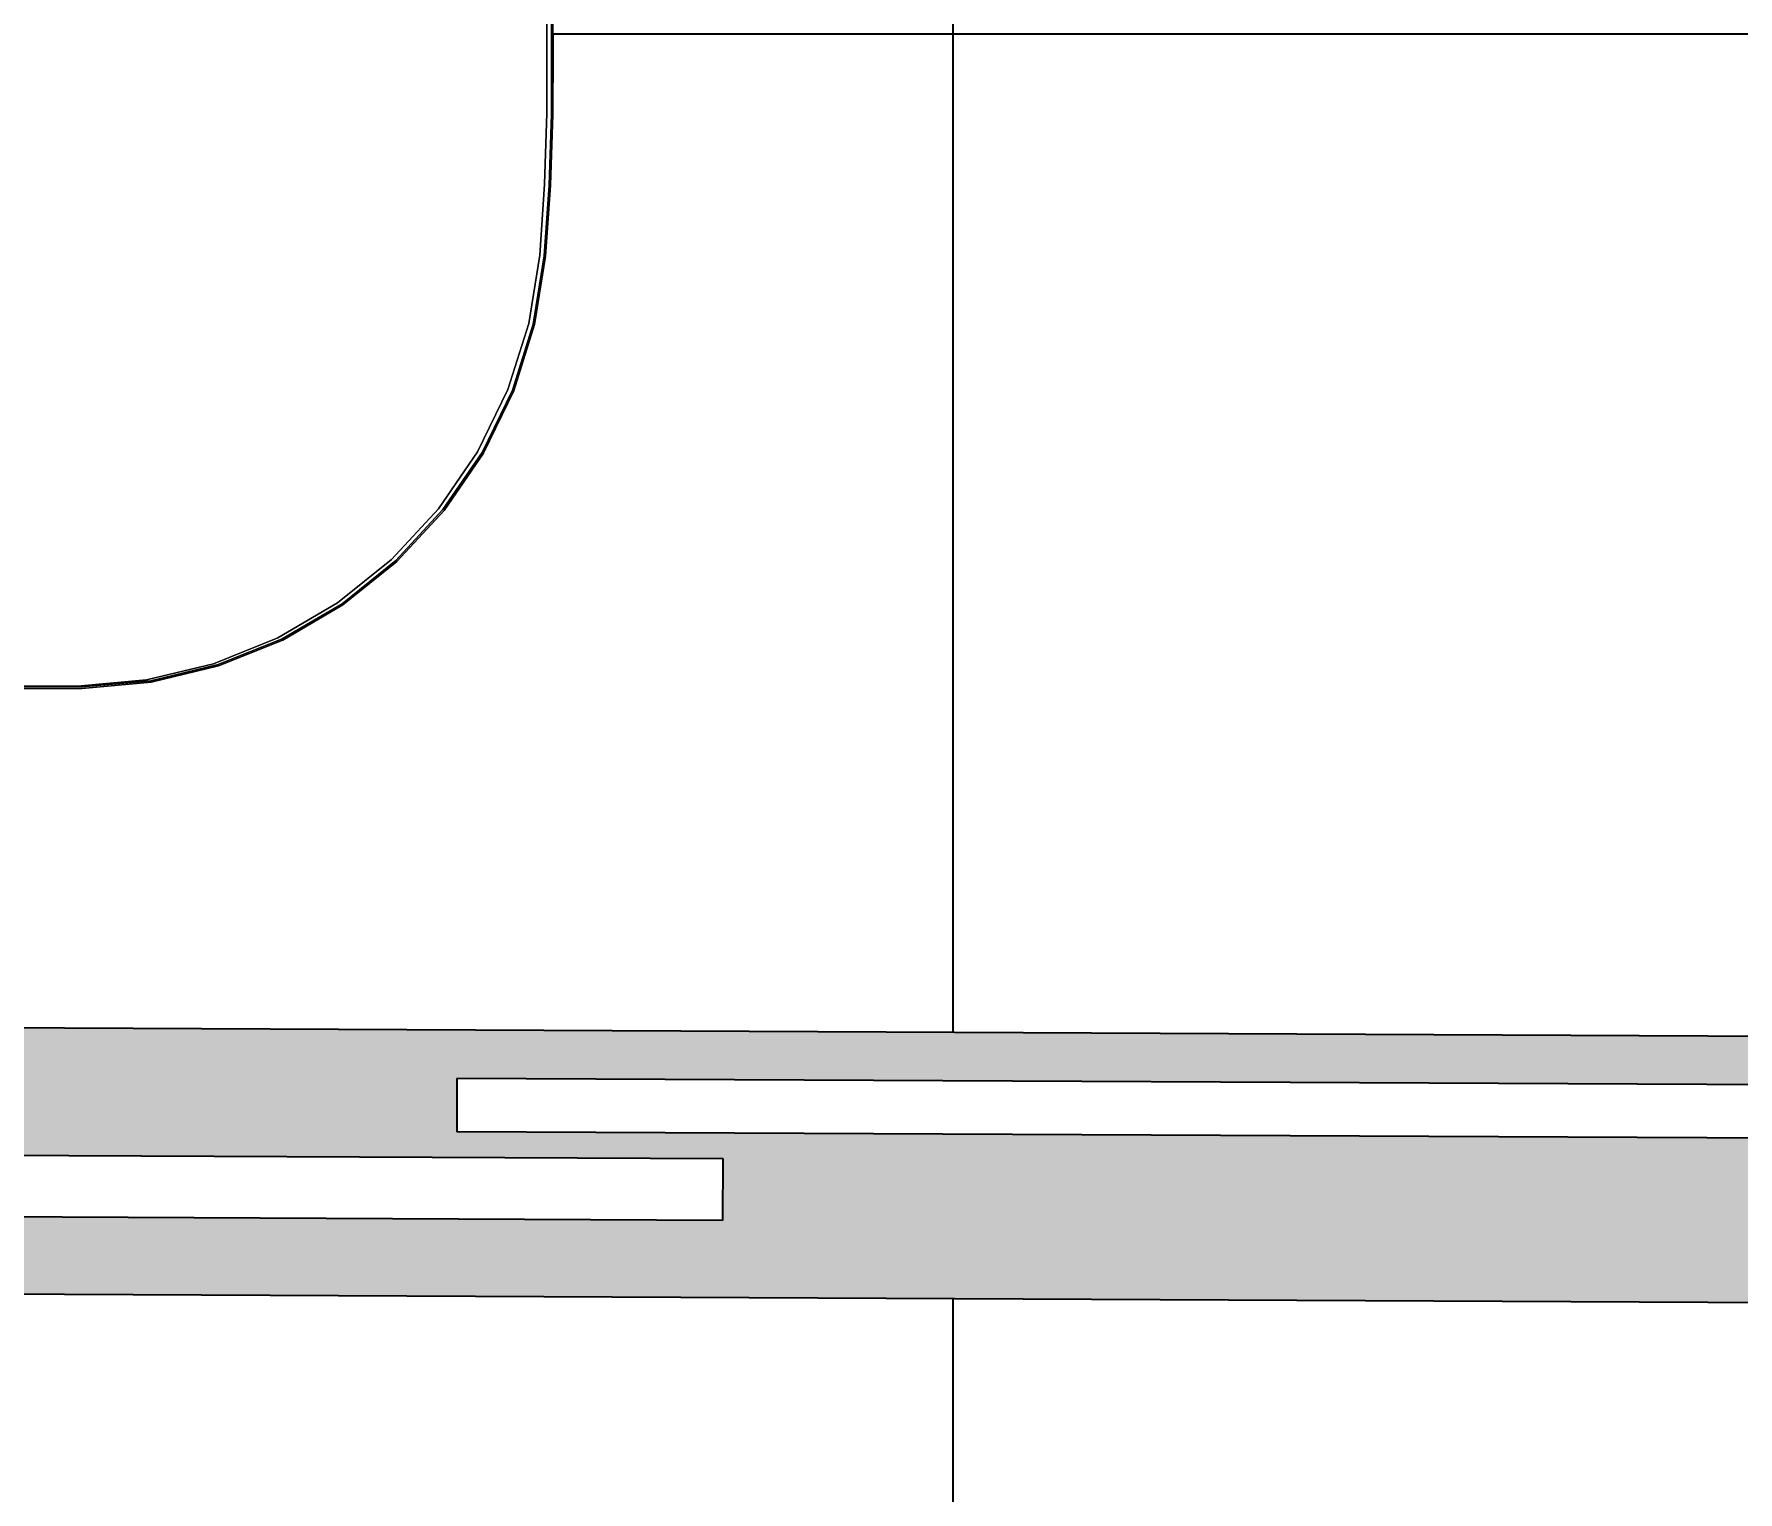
# Model space of a CAD drawing. Header units: millimetres. Extents: x 103208 to 171806, y -164 to 10038.
# Drawn here: x 108013.2 to 108077.2, y 6071.9 to 6126.7 of the extents above; entities that cross this region are included whole.
import ezdxf

# ---------------------------------------------------------------- set-up
doc = ezdxf.new("R2010")
doc.units = ezdxf.units.MM
for name, color, linetype, lineweight in [('MEDIDAS', 7, 'Continuous', 0), ('Moveis', 1, 'Continuous', 9), ('Pisos Externos', 15, 'Continuous', 9)]:
    doc.layers.add(name, color=color, linetype=linetype, lineweight=lineweight)
doc.layers.add('Piso', color=55, linetype='Continuous')
doc.layers.add('PN010', color=1, linetype='Continuous')
doc.styles.add('Valéria', font='romantic.ttf', dxfattribs={"height": 10})
doc.dimstyles.new('Cota - 50', dxfattribs={"dimtxt": 10, "dimasz": 5, "dimexe": 10, "dimexo": 20, "dimgap": 5, "dimtad": 1, "dimtxsty": 'Valéria', "dimblk": 'DOT', "dimcen": 0, "dimclrd": 12, "dimclre": 12, "dimclrt": 2, "dimazin": 2, "dimtfac": 1, "dimtix": 1, "dimtmove": 0, "dimatfit": 3, "dimldrblk": 'DOT', "dimfxl": 1, "dimarcsym": 0})

# ---------------------------------------------------------------- blocks, each defined once
blk = doc.blocks.new('_Dot')
at = {"color": 0, "linetype": 'ByBlock', "lineweight": -2}
blk.add_line((-0.5, 0), (-1, 0), dxfattribs=at)
at = {"color": 0, "linetype": 'ByBlock', "const_width": 0.5}
blk.add_lwpolyline([(-0.25, 0, 1), (0.25, 0, 1)], format="xyb", close=True, dxfattribs=at)
blk = doc.blocks.new('*D1096')
at = {"layer": 'Defpoints', "color": 0, "transparency": 16777216}
for p in [(109951.626, 6718.846, 9825), (110050.404, 6581.569), (107511.636, 4963.145, 9825)]:
    blk.add_point(p, dxfattribs=at)
at = {"layer": 'MEDIDAS', "color": 12, "lineweight": -2, "transparency": 16777216}
for p, q in [((109963.308, 6702.612), (110056.245, 6573.452)), ((107614.473, 4828.789), (110046.346, 6578.649)), ((107523.318, 4946.911), (107616.255, 4817.752))]:
    blk.add_line(p, q, dxfattribs=at)
at = {"layer": 'MEDIDAS', "color": 12, "lineweight": -2, "transparency": 16777216, "xscale": 5, "yscale": 5, "zscale": 5}
for p, rotation in [((110050.404, 6581.569), 35.73698977606095), ((107610.414, 4825.869), 215.736989776061)]:
    blk.add_blockref('_Dot', p, dxfattribs=dict(at, rotation=rotation))
at = {"layer": 'MEDIDAS', "color": 2, "transparency": 16777216, "insert": (108824.482, 5711.956), "char_height": 10, "attachment_point": 5, "rotation": 35.73699, "style": 'Valéria'}
blk.add_mtext('3006', dxfattribs=at)

msp = doc.modelspace()

# ---------------------------------------------------------------- hatches: boundary and pattern name
at = {"layer": 'Piso'}
h = msp.add_hatch(dxfattribs=at)
h.set_pattern_fill('ANSI37', color=256, scale=13.333333, angle=-45)
h.set_pattern_definition([(360, (11654.687, -689.003), (3e-14, 42.333333), []), (90, (11654.687, -689.003), (-42.333333, 3e-14), [])])
h.paths.add_polyline_path([(108114.84319, 6248.87321), (108112.3433, 6248.92088), (108112.30517, 6246.92088), (108102.3433, 6246.92088), (108102.3433, 6176.42088), (108105.8433, 6176.42088), (108105.8433, 6177.92088), (108105.90236, 6178.25945), (108106.00619, 6178.46791), (108106.13619, 6178.62798), (108106.34172, 6178.78599), (108106.51047, 6178.86386), (108106.72667, 6178.91405), (108108.8433, 6178.92088), (108109.98975, 6177.77443), (108110.3433, 6176.92088), (108110.42283, 6176.91451), (108110.49164, 6176.89836), (108110.61144, 6176.8429), (108110.6756, 6176.79448), (108110.72302, 6176.74617), (108110.77014, 6176.68128), (108110.80009, 6176.62422), (108110.82138, 6176.56732), (108110.83831, 6176.49138), (108110.8433, 6176.42088), (108110.8433, 6173.92088), (108110.83294, 6173.81964), (108110.81687, 6173.76047), (108110.78472, 6173.68604), (108110.75795, 6173.64148), (108110.7192, 6173.59118), (108110.66729, 6173.54005), (108110.61124, 6173.49873), (108110.53669, 6173.45979), (108110.46516, 6173.43595), (108110.39962, 6173.42406), (108110.3433, 6173.42088), (108109.98975, 6172.56732), (108108.8433, 6171.42088), (108106.76324, 6171.42088), (108106.66865, 6171.43187), (108106.57606, 6171.4518), (108106.47358, 6171.48516), (108106.39522, 6171.51947), (108106.31857, 6171.56138), (108106.25677, 6171.60206), (108106.20388, 6171.64255), (108106.16049, 6171.68033), (108106.10367, 6171.73726), (108106.02359, 6171.83647), (108105.9852, 6171.89523), (108105.92862, 6172.00358), (108105.89626, 6172.08593), (108105.86446, 6172.20135), (108105.84935, 6172.29495), (108105.8433, 6173.92088), (108102.3433, 6173.92088), (108102.3433, 6169.92088), (108099.3433, 6169.92088), (108099.3433, 6173.92088), (108095.8433, 6173.92088), (108095.84716, 6172.33688), (108095.80595, 6172.06509), (108095.77239, 6171.97422), (108095.73368, 6171.89502), (108095.62184, 6171.73483), (108095.54007, 6171.65212), (108095.43904, 6171.57404), (108095.34791, 6171.52056), (108095.26513, 6171.48325), (108095.14702, 6171.44589), (108094.97289, 6171.42088), (108092.8433, 6171.42088), (108091.69685, 6172.56732), (108091.3433, 6173.42088), (108091.26617, 6173.42686), (108091.2074, 6173.4397), (108091.15067, 6173.45948), (108091.09491, 6173.48694), (108091.01382, 6173.54479), (108090.98223, 6173.56732), (108090.93909, 6173.62657), (108090.90325, 6173.68349), (108090.88157, 6173.72902), (108090.86917, 6173.76214), (108090.85774, 6173.80158), (108090.84376, 6173.89941), (108090.8433, 6176.42088), (108090.86083, 6176.5521), (108090.89183, 6176.63576), (108090.94955, 6176.72903), (108090.98975, 6176.79399), (108091.09295, 6176.85369), (108091.27583, 6176.9163), (108091.3433, 6176.92088), (108091.69685, 6177.77443), (108092.8433, 6178.92088), (108094.8433, 6178.92088), (108095.12706, 6178.87977), (108095.2582, 6178.83075), (108095.43131, 6178.72973), (108095.59375, 6178.5818), (108095.72098, 6178.40012), (108095.82727, 6178.0992), (108095.8433, 6177.57692), (108095.8433, 6176.42088), (108099.3433, 6176.42088), (108099.3433, 6248.92088), (108102.3433, 6248.93279), (108102.3433, 6251.92088), (108101.3433, 6251.92088), (108020.34173, 6250.68453), (108020.34173, 6246.97674), (108010.34173, 6246.97674), (108010.34173, 6249.37132), (108007.15765, 6249.3865), (108007.29075, 6178.52082), (107954.50454, 6178.20806), (107954.50454, 6175.21417), (107959.55167, 6175.21417), (107959.55167, 6173.01374), (107959.83224, 6172.83689), (107959.99512, 6172.68681), (107960.1682, 6172.47909), (107960.29475, 6172.2801), (107960.40138, 6172.06004), (107960.49353, 6171.80272), (107960.55435, 6171.55362), (107960.59012, 6171.30566), (107960.60178, 6171.06029), (107960.60178, 6154.75561), (107960.59012, 6154.51025), (107960.55364, 6154.25735), (107960.49353, 6154.01318), (107960.40138, 6153.75587), (107960.1682, 6153.33681), (107959.99512, 6153.12909), (107959.86431, 6153.01526), (107959.83224, 6152.97901), (107959.61385, 6152.83127), (107959.40043, 6152.73418), (107959.17854, 6152.67126), (107959.00248, 6152.65535), (107958.9476, 6152.6493), (107958.89215, 6152.65583), (107958.8375, 6152.67478), (107958.78499, 6152.70568), (107958.7359, 6152.74777), (107958.69146, 6152.80002), (107958.65276, 6152.86114), (107958.62074, 6152.92962), (107958.5962, 6153.00378), (107958.57973, 6153.08179), (107958.57176, 6153.16173), (107958.57247, 6153.24164), (107958.58184, 6153.31954), (107958.59965, 6153.39351), (107958.62734, 6153.4652), (107958.65862, 6153.52255), (107958.69832, 6153.57443), (107958.7436, 6153.61611), (107958.79332, 6153.64657), (107958.84628, 6153.66505), (107958.90115, 6153.6711), (107959.02637, 6153.68678), (107959.04762, 6153.69673), (107959.07672, 6153.70471), (107959.0978, 6153.71457), (107959.12688, 6153.73382), (107959.22207, 6153.79856), (107959.27264, 6153.8556), (107959.32883, 6153.92514), (107959.40334, 6154.0423), (107959.45668, 6154.14582), (107959.51611, 6154.31164), (107959.5496, 6154.45246), (107959.55244, 6154.4592), (107959.57805, 6154.77938), (107959.55167, 6170.09417), (107954.47807, 6170.09417), (107954.28242, 6131.60643), (107954.48052, 6131.59872), (107954.51072, 6131.78463), (107954.56626, 6131.91872), (107954.66797, 6132.05126), (107954.80052, 6132.15297), (107954.95487, 6132.21691), (107955.12052, 6132.23872), (107957.55252, 6132.23872), (107957.71816, 6132.21691), (107957.87252, 6132.15297), (107958.00507, 6132.05126), (107958.10677, 6131.91872), (107958.17071, 6131.76436), (107958.19252, 6131.59872), (107958.19831, 6130.38691), (107958.20692, 6130.39813), (107958.21635, 6130.40203), (107958.23092, 6130.40526), (107960.71156, 6130.40526), (107960.72113, 6130.40395), (107960.73006, 6130.40012), (107960.73772, 6130.39401), (107960.7436, 6130.38606), (107960.7471, 6130.37646), (107960.74855, 6130.36686), (107960.74855, 6128.07872), (107963.31252, 6128.07872), (107963.31252, 6148.92173), (108014.44451, 6148.92173), (108017.10125, 6148.76239), (108019.70433, 6148.20772), (108022.19525, 6147.27018), (108024.51804, 6145.97084), (108026.62051, 6144.33889), (108028.45543, 6142.411), (108029.98155, 6140.23049), (108031.16459, 6137.84636), (108031.97797, 6135.31218), (108032.40341, 6132.68489), (108032.60119, 6129.57388), (108032.67711, 6127.35524), (108032.67711, 6123.68219), (108032.40341, 6118.35255), (108031.99042, 6115.77747), (108031.20467, 6113.29067), (108030.06312, 6110.9458), (108028.59038, 6108.79345), (108026.81824, 6106.88005), (108024.78493, 6105.24689), (108022.53432, 6103.9292), (108020.11495, 6102.95541), (108017.57904, 6102.34654), (108014.9813, 6102.11571), (107963.31252, 6102.11571), (107963.31252, 6122.95872), (107960.74855, 6122.95872), (107960.74855, 6120.71566), (107960.7471, 6120.70606), (107960.7436, 6120.69646), (107960.73772, 6120.68851), (107960.73006, 6120.68241), (107960.72113, 6120.67857), (107960.71156, 6120.67726), (107958.19252, 6120.67726), (107958.19252, 6119.43872), (107958.17071, 6119.27307), (107958.10677, 6119.11872), (107958.00507, 6118.98617), (107957.87252, 6118.88446), (107957.71816, 6118.82052), (107957.55252, 6118.79872), (107955.12052, 6118.79872), (107954.95487, 6118.82052), (107954.80052, 6118.88446), (107954.66797, 6118.98617), (107954.56626, 6119.11872), (107954.50233, 6119.27307), (107954.48052, 6119.43872), (107954.22442, 6119.43872), (107954.08237, 6089.63766), (108114.08056, 6088.87503)])
h.paths.add_polyline_path([(107954.03471, 6079.63778), (107953.91676, 6054.89152), (107954.0763, 6054.83338), (107955.3513, 6054.36875), (107955.42014, 6054.33399), (107955.4843, 6054.28225), (107955.53939, 6054.21706), (107955.58166, 6054.14286), (107955.60823, 6054.06471), (107955.6173, 6053.98793), (107955.6173, 6048.06869), (107958.24871, 6048.06869), (107958.85288, 6047.66125), (107959.17914, 6047.51037), (107959.3502, 6047.4518), (107959.70047, 6047.3524), (107959.87968, 6047.31157), (107960.10777, 6047.26637), (107960.22013, 6047.23821), (107960.44317, 6047.17637), (107960.66284, 6047.10351), (107960.87915, 6047.01957), (107960.98646, 6046.97483), (107960.98646, 6047.56038), (107964.99627, 6047.56038), (107964.99627, 6046.43338), (107993.2226, 6046.43338), (107993.2226, 6059.00505), (108023.90449, 6059.00505), (108023.90449, 6028.26171), (107993.2226, 6028.26171), (107993.2226, 6040.83338), (107964.99627, 6040.83338), (107964.99627, 6039.70638), (107960.98646, 6039.70638), (107960.98646, 6040.29193), (107960.55384, 6040.12406), (107960.10777, 6040.00039), (107959.67363, 6039.91435), (107959.17895, 6039.75632), (107958.69756, 6039.51199), (107958.24871, 6039.19807), (107955.6173, 6039.19807), (107955.61824, 6033.25361), (107955.60822, 6033.17199), (107955.58832, 6033.11472), (107955.53884, 6033.03623), (107955.45222, 6032.95865), (107955.38572, 6032.9154), (107955.31732, 6032.88563), (107954.0763, 6032.43338), (107953.80971, 6032.43465), (107953.65339, 5999.63868), (108113.65158, 5998.87605), (108114.03289, 6078.87514)])
at = {"layer": 'Pisos Externos'}
h = msp.add_hatch(dxfattribs=at)
h.set_pattern_fill('AR-SAND', color=256, scale=0.05, angle=45)
h.set_pattern_definition([(82.5, (59328.5194, -1789.765), (-1.78690674, 1.673767446), [0, -1.9304, 0, -2.159, 0, -2.06375]), (52.5, (59328.5194, -1789.765), (-0.94505464, 4.12366426), [0, -1.0414, 0, -1.7399, 0, -0.66675]), (12.5, (59327.4148, -1790.8695), (2.79149913, 2.80166156), [0, -0.635, 0, -2.286, 0, -2.9845]), (2.5, (59327.4148, -1790.8695), (1.91140555, 3.4877539), [0, -0.3175, 0, -1.4986, 0, -1.7145])])
h.paths.add_polyline_path([(108114.03289, 6085.05519), (108109.0624, 6085.07888), (108109.0624, 6078.89884), (108114.03289, 6078.87514)])
h.paths.add_polyline_path([(108109.0624, 6083.57887), (108106.0607, 6083.59318), (108106.05529, 6078.91317), (108109.0624, 6078.89884)])
h.paths.add_polyline_path([(108106.05529, 6083.5932), (108106.06244, 6085.09318), (108039.0632, 6085.41254), (108039.05864, 6084.45546), (108039.04757, 6082.13272), (107954.04853, 6082.53787), (107954.03471, 6079.63778), (108106.05529, 6078.91317)])
h.paths.add_polyline_path([(108106.07197, 6088.9132), (107954.08237, 6089.63766), (107954.06327, 6085.63024), (107954.53175, 6085.63024), (107954.53175, 6084.83027), (107955.9653, 6084.83027), (107955.9653, 6085.12351), (107956.50557, 6085.12351), (107956.50557, 6084.83027), (107958.35927, 6084.83027), (107958.35927, 6085.12351), (107958.89955, 6085.12351), (107958.89955, 6084.83027), (108039.05864, 6084.45546), (108039.0632, 6085.41254), (108029.06331, 6085.4602), (108029.07285, 6087.46018), (108106.07197, 6087.09316)])
h.paths.add_polyline_path([(108114.08056, 6088.87503), (108109.08061, 6088.89886), (108109.07909, 6088.57884), (108109.07194, 6087.07886), (108114.07188, 6087.05503)])
h.paths.add_polyline_path([(108109.08061, 6088.89886), (108106.09513, 6088.91309), (108106.09513, 6088.59307), (108109.07909, 6088.57884)])

# ---------------------------------------------------------------- linework, layer by layer
at = {"layer": 'Moveis'}
for p, q in [((108032.45335, 6127.38406, 9825), (108032.45335, 6123.71293, 9825)), ((108032.62087, 6123.68315, 9825), (108032.62087, 6127.35428, 9825)), ((108032.67711, 6127.35524, 9825), (108032.68852, 6126.02088, 9825)), ((108032.68852, 6126.02088, 9825), (108032.67711, 6123.68219, 9825)), ((108032.45335, 6123.71293, 9825), (108032.36215, 6121.04769, 9825)), ((108032.52967, 6121.01791, 9825), (108032.62087, 6123.68315, 9825)), ((108032.67711, 6123.68219, 9825), (108032.58584, 6121.01503, 9825)), ((108032.36215, 6121.04769, 9825), (108032.17985, 6118.38713, 9825)), ((108032.52967, 6121.01791, 9825), (108032.34737, 6118.35735, 9825)), ((108032.58584, 6121.01503, 9825), (108032.40341, 6118.35255, 9825)), ((108031.76818, 6115.82025, 9825), (108032.17985, 6118.38713, 9825)), ((108031.9357, 6115.79047, 9825), (108032.34737, 6118.35735, 9825)), ((108032.40341, 6118.35255, 9825), (108031.99042, 6115.77747, 9825)), ((108031.76818, 6115.82025, 9825), (108030.98494, 6113.34137, 9825)), ((108031.9357, 6115.79047, 9825), (108031.15247, 6113.31159, 9825)), ((108031.99042, 6115.77747, 9825), (108031.20467, 6113.29067, 9825)), ((108029.84704, 6111.00395, 9825), (108030.98494, 6113.34137, 9825)), ((108031.15247, 6113.31159, 9825), (108030.01456, 6110.97418, 9825)), ((108031.20467, 6113.29067, 9825), (108030.06312, 6110.9458, 9825)), ((108028.37901, 6108.85844, 9825), (108029.84704, 6111.00395, 9825)), ((108028.54653, 6108.82866, 9825), (108030.01456, 6110.97418, 9825)), ((108030.06312, 6110.9458, 9825), (108028.59038, 6108.79345, 9825)), ((108028.37901, 6108.85844, 9825), (108026.61253, 6106.95112, 9825)), ((108028.54653, 6108.82866, 9825), (108026.78005, 6106.92134, 9825)), ((108028.59038, 6108.79345, 9825), (108026.81824, 6106.88005, 9825)), ((108024.58572, 6105.32313, 9825), (108026.61253, 6106.95112, 9825)), ((108024.75324, 6105.29335, 9825), (108026.78005, 6106.92134, 9825)), ((108026.81824, 6106.88005, 9825), (108024.78493, 6105.24689, 9825)), ((108024.58572, 6105.32313, 9825), (108022.34229, 6104.0096, 9825)), ((108024.75324, 6105.29335, 9825), (108022.50981, 6103.97982, 9825)), ((108024.78493, 6105.24689, 9825), (108022.53432, 6103.9292, 9825)), ((108019.93065, 6103.03887, 9825), (108022.34229, 6104.0096, 9825)), ((108022.50981, 6103.97982, 9825), (108020.09817, 6103.00909, 9825)), ((108022.53432, 6103.9292, 9825), (108020.11495, 6102.95541, 9825)), ((108017.40282, 6102.43188, 9825), (108019.93065, 6103.03887, 9825)), ((108017.57034, 6102.4021, 9825), (108020.09817, 6103.00909, 9825)), ((108017.40282, 6102.43188, 9825), (108014.81335, 6102.20173, 9825)), ((108017.57034, 6102.4021, 9825), (108014.98087, 6102.17195, 9825)), ((108017.57904, 6102.34654, 9825), (108014.9813, 6102.11571, 9825)), ((108020.11495, 6102.95541, 9825), (108017.57904, 6102.34654, 9825)), ((108014.98087, 6102.17195, 9825), (107963.31252, 6102.17195, 9825)), ((108014.9813, 6102.11571, 9825), (107963.31252, 6102.11571, 9825)), ((107973.85016, 6102.20173, 9825), (108014.81335, 6102.20173, 9825))]:
    msp.add_line(p, q, dxfattribs=at)
for points, invisible_edges in [([(108032.67711, 6127.35524, 9825), (108058.80052, 6190.29655, 9825), (108032.68852, 6126.02088, 9825)], 3), ([(108032.67711, 6127.35524, 9825), (108058.80052, 6190.29655, 9825), (108032.68852, 6126.02088, 9825)], 3), ([(108032.67711, 6127.35524, 9825), (108058.80052, 6190.29655, 9825), (108032.68852, 6126.02088, 9825)], 3), ([(108032.67711, 6127.35524, 9825), (108058.80052, 6190.29655, 9825), (108032.68852, 6126.02088, 9825)], 3), ([(108032.67711, 6127.35524, 9825), (108058.80052, 6190.29655, 9825), (108032.68852, 6126.02088, 9825)], 3), ([(107973.85016, 6102.20173, 9825), (107974.01011, 6148.67222, 9825), (108014.81335, 6102.20173, 9825)], 3), ([(108014.81335, 6102.20173, 9825), (107974.01011, 6148.67222, 9825), (107974.26867, 6148.86548, 9825)], 13), ([(108014.81335, 6102.20173, 9825), (107974.26867, 6148.86548, 9825), (107974.3085, 6148.89526, 9825)], 13), ([(108014.81335, 6102.20173, 9825), (107974.3085, 6148.89526, 9825), (108014.81335, 6148.89526, 9825)], 13), ([(108014.81335, 6102.20173, 9825), (108014.81335, 6148.89526, 9825), (108017.40282, 6102.43188, 9825)], 3), ([(108017.40282, 6102.43188, 9825), (108014.81335, 6148.89526, 9825), (108016.60616, 6148.73591, 9825)], 13), ([(108017.40282, 6102.43188, 9825), (108016.60616, 6148.73591, 9825), (108017.20679, 6148.68253, 9825)], 13), ([(108017.40282, 6102.43188, 9825), (108017.20679, 6148.68253, 9825), (108017.40282, 6148.66511, 9825)], 13), ([(108017.40282, 6102.43188, 9825), (108017.40282, 6148.66511, 9825), (108019.93065, 6103.03887, 9825)], 3), ([(108019.93065, 6103.03887, 9825), (108017.40282, 6148.66511, 9825), (108018.30236, 6148.44911, 9825)], 13), ([(108019.93065, 6103.03887, 9825), (108018.30236, 6148.44911, 9825), (108019.93065, 6148.05812, 9825)], 13), ([(108019.93065, 6103.03887, 9825), (108019.93065, 6148.05812, 9825), (108022.34229, 6104.0096, 9825)], 3), ([(108022.34229, 6104.0096, 9825), (108019.93065, 6148.05812, 9825), (108022.34229, 6147.08739, 9825)], 13), ([(108022.34229, 6104.0096, 9825), (108022.34229, 6147.08739, 9825), (108024.58572, 6105.32313, 9825)], 3), ([(108024.58572, 6105.32313, 9825), (108022.34229, 6147.08739, 9825), (108024.58572, 6145.77386, 9825)], 13), ([(108024.58572, 6105.32313, 9825), (108024.58572, 6145.77386, 9825), (108026.61253, 6106.95112, 9825)], 3), ([(108026.61253, 6106.95112, 9825), (108024.58572, 6145.77386, 9825), (108026.61253, 6144.14587, 9825)], 13), ([(108026.61253, 6106.95112, 9825), (108026.61253, 6144.14587, 9825), (108028.37901, 6108.85844, 9825)], 3), ([(108028.37901, 6108.85844, 9825), (108026.61253, 6144.14587, 9825), (108028.37901, 6142.23855, 9825)], 13), ([(108028.37901, 6108.85844, 9825), (108028.37901, 6142.23855, 9825), (108029.84704, 6111.00395, 9825)], 3), ([(108029.84704, 6111.00395, 9825), (108028.37901, 6142.23855, 9825), (108029.84704, 6140.09303, 9825)], 13), ([(108029.84704, 6111.00395, 9825), (108029.84704, 6140.09303, 9825), (108030.98494, 6113.34137, 9825)], 3), ([(108030.98494, 6113.34137, 9825), (108029.84704, 6140.09303, 9825), (108030.98494, 6137.75562, 9825)], 13), ([(108030.98494, 6113.34137, 9825), (108030.98494, 6137.75562, 9825), (108031.76818, 6115.82025, 9825)], 3), ([(108031.76818, 6115.82025, 9825), (108030.98494, 6137.75562, 9825), (108031.76818, 6135.27674, 9825)], 13), ([(108031.76818, 6115.82025, 9825), (108031.76818, 6135.27674, 9825), (108032.17985, 6118.38713, 9825)], 3), ([(108032.17985, 6118.38713, 9825), (108031.76818, 6135.27674, 9825), (108032.17985, 6132.70986, 9825)], 13), ([(108032.17985, 6118.38713, 9825), (108032.17985, 6132.70986, 9825), (108032.36215, 6121.04769, 9825)], 3), ([(108032.36215, 6121.04769, 9825), (108032.17985, 6132.70986, 9825), (108032.36215, 6130.0493, 9825)], 13), ([(108032.36215, 6121.04769, 9825), (108032.36215, 6130.0493, 9825), (108032.45335, 6127.38406, 9825)], 13), ([(108032.45335, 6127.38406, 9825), (108032.52967, 6130.01952, 9825), (108032.45335, 6123.71293, 9825)], 3), ([(108032.52967, 6121.01791, 9825), (108032.52967, 6130.01952, 9825), (108032.62087, 6123.68315, 9825)], 3), ([(108032.62087, 6123.68315, 9825), (108032.52967, 6130.01952, 9825), (108032.62087, 6127.35428, 9825)], 1), ([(108032.36215, 6121.04769, 9825), (108032.45335, 6127.38406, 9825), (108032.45335, 6123.71293, 9825)], 1), ([(108032.67711, 6123.68219, 9825), (108032.62087, 6123.68315, 9825), (108032.62087, 6127.35428, 9825)], 13), ([(108032.67711, 6123.68219, 9825), (108032.67711, 6127.35524, 9825), (108032.68852, 6126.02088, 9825)], 1), ([(108032.76479, 6076.5517, 9825), (108032.67711, 6123.68219, 9825), (108032.68852, 6126.02088, 9825)], 13), ([(108032.76479, 6076.5517, 9825), (108032.67711, 6123.68219, 9825), (108032.68852, 6126.02088, 9825)], 13), ([(108032.76479, 6076.5517, 9825), (108032.67711, 6123.68219, 9825), (108032.68852, 6126.02088, 9825)], 13), ([(108032.76479, 6076.5517, 9825), (108032.67711, 6123.68219, 9825), (108032.68852, 6126.02088, 9825)], 13), ([(108032.76479, 6076.5517, 9825), (108032.67711, 6123.68219, 9825), (108032.68852, 6126.02088, 9825)], 13), ([(108032.52967, 6121.01791, 9825), (108032.36215, 6121.04769, 9825), (108032.45335, 6123.71293, 9825)], 13), ([(108032.58584, 6121.01503, 9825), (108032.52967, 6121.01791, 9825), (108032.62087, 6123.68315, 9825)], 13), ([(108032.58584, 6121.01503, 9825), (108032.62087, 6123.68315, 9825), (108032.67711, 6123.68219, 9825)], 3), ([(108032.66656, 6076.56601, 9825), (108032.58584, 6121.01503, 9825), (108032.67711, 6123.68219, 9825)], 13), ([(108032.66656, 6076.56601, 9825), (108032.58584, 6121.01503, 9825), (108032.67711, 6123.68219, 9825)], 13), ([(108032.66656, 6076.56601, 9825), (108032.58584, 6121.01503, 9825), (108032.67711, 6123.68219, 9825)], 13), ([(108032.66656, 6076.56601, 9825), (108032.58584, 6121.01503, 9825), (108032.67711, 6123.68219, 9825)], 13), ([(108032.66656, 6076.56601, 9825), (108032.58584, 6121.01503, 9825), (108032.67711, 6123.68219, 9825)], 13), ([(108032.34737, 6118.35735, 9825), (108032.17985, 6118.38713, 9825), (108032.36215, 6121.04769, 9825)], 13), ([(108032.34737, 6118.35735, 9825), (108032.36215, 6121.04769, 9825), (108032.52967, 6121.01791, 9825)], 3), ([(108032.40341, 6118.35255, 9825), (108032.34737, 6118.35735, 9825), (108032.52967, 6121.01791, 9825)], 13), ([(108032.40341, 6118.35255, 9825), (108032.52967, 6121.01791, 9825), (108032.58584, 6121.01503, 9825)], 3), ([(108032.46995, 6076.59293, 9825), (108032.40341, 6118.35255, 9825), (108032.58584, 6121.01503, 9825)], 13), ([(108032.46995, 6076.59293, 9825), (108032.40341, 6118.35255, 9825), (108032.58584, 6121.01503, 9825)], 13), ([(108032.46995, 6076.59293, 9825), (108032.40341, 6118.35255, 9825), (108032.58584, 6121.01503, 9825)], 13), ([(108032.46995, 6076.59293, 9825), (108032.40341, 6118.35255, 9825), (108032.58584, 6121.01503, 9825)], 13), ([(108032.46995, 6076.59293, 9825), (108032.40341, 6118.35255, 9825), (108032.58584, 6121.01503, 9825)], 13), ([(108031.9357, 6115.79047, 9825), (108031.76818, 6115.82025, 9825), (108032.17985, 6118.38713, 9825)], 13), ([(108031.9357, 6115.79047, 9825), (108032.17985, 6118.38713, 9825), (108032.34737, 6118.35735, 9825)], 3), ([(108031.99042, 6115.77747, 9825), (108031.9357, 6115.79047, 9825), (108032.34737, 6118.35735, 9825)], 13), ([(108031.99042, 6115.77747, 9825), (108032.34737, 6118.35735, 9825), (108032.40341, 6118.35255, 9825)], 3), ([(108032.07624, 6076.63996, 9825), (108031.99042, 6115.77747, 9825), (108032.40341, 6118.35255, 9825)], 13), ([(108032.07624, 6076.63996, 9825), (108031.99042, 6115.77747, 9825), (108032.40341, 6118.35255, 9825)], 13), ([(108032.07624, 6076.63996, 9825), (108031.99042, 6115.77747, 9825), (108032.40341, 6118.35255, 9825)], 13), ([(108032.07624, 6076.63996, 9825), (108031.99042, 6115.77747, 9825), (108032.40341, 6118.35255, 9825)], 13), ([(108032.07624, 6076.63996, 9825), (108031.99042, 6115.77747, 9825), (108032.40341, 6118.35255, 9825)], 13), ([(108031.15247, 6113.31159, 9825), (108030.98494, 6113.34137, 9825), (108031.76818, 6115.82025, 9825)], 13), ([(108031.15247, 6113.31159, 9825), (108031.76818, 6115.82025, 9825), (108031.9357, 6115.79047, 9825)], 3), ([(108031.20467, 6113.29067, 9825), (108031.15247, 6113.31159, 9825), (108031.9357, 6115.79047, 9825)], 13), ([(108031.20467, 6113.29067, 9825), (108031.9357, 6115.79047, 9825), (108031.99042, 6115.77747, 9825)], 3), ([(108031.28763, 6076.71116, 9825), (108031.20467, 6113.29067, 9825), (108031.99042, 6115.77747, 9825)], 13), ([(108031.28763, 6076.71116, 9825), (108031.20467, 6113.29067, 9825), (108031.99042, 6115.77747, 9825)], 13), ([(108031.28763, 6076.71116, 9825), (108031.20467, 6113.29067, 9825), (108031.99042, 6115.77747, 9825)], 13), ([(108031.28763, 6076.71116, 9825), (108031.20467, 6113.29067, 9825), (108031.99042, 6115.77747, 9825)], 13), ([(108031.28763, 6076.71116, 9825), (108031.20467, 6113.29067, 9825), (108031.99042, 6115.77747, 9825)], 13), ([(108030.01456, 6110.97418, 9825), (108029.84704, 6111.00395, 9825), (108030.98494, 6113.34137, 9825)], 13), ([(108030.01456, 6110.97418, 9825), (108030.98494, 6113.34137, 9825), (108031.15247, 6113.31159, 9825)], 3), ([(108030.06312, 6110.9458, 9825), (108030.01456, 6110.97418, 9825), (108031.15247, 6113.31159, 9825)], 13), ([(108030.06312, 6110.9458, 9825), (108031.15247, 6113.31159, 9825), (108031.20467, 6113.29067, 9825)], 3), ([(108030.10223, 6076.74269, 9825), (108030.06312, 6110.9458, 9825), (108031.20467, 6113.29067, 9825)], 13), ([(108030.10223, 6076.74269, 9825), (108030.06312, 6110.9458, 9825), (108031.20467, 6113.29067, 9825)], 13), ([(108030.10223, 6076.74269, 9825), (108030.06312, 6110.9458, 9825), (108031.20467, 6113.29067, 9825)], 13), ([(108030.10223, 6076.74269, 9825), (108030.06312, 6110.9458, 9825), (108031.20467, 6113.29067, 9825)], 13), ([(108030.10223, 6076.74269, 9825), (108030.06312, 6110.9458, 9825), (108031.20467, 6113.29067, 9825)], 13), ([(108028.54653, 6108.82866, 9825), (108028.37901, 6108.85844, 9825), (108029.84704, 6111.00395, 9825)], 13), ([(108028.54653, 6108.82866, 9825), (108029.84704, 6111.00395, 9825), (108030.01456, 6110.97418, 9825)], 3), ([(108028.59038, 6108.79345, 9825), (108028.54653, 6108.82866, 9825), (108030.01456, 6110.97418, 9825)], 13), ([(108028.59038, 6108.79345, 9825), (108030.01456, 6110.97418, 9825), (108030.06312, 6110.9458, 9825)], 3), ([(108028.62784, 6076.30282, 9825), (108028.59038, 6108.79345, 9825), (108030.06312, 6110.9458, 9825)], 13), ([(108028.62784, 6076.30282, 9825), (108028.59038, 6108.79345, 9825), (108030.06312, 6110.9458, 9825)], 13), ([(108028.62784, 6076.30282, 9825), (108028.59038, 6108.79345, 9825), (108030.06312, 6110.9458, 9825)], 13), ([(108028.62784, 6076.30282, 9825), (108028.59038, 6108.79345, 9825), (108030.06312, 6110.9458, 9825)], 13), ([(108028.62784, 6076.30282, 9825), (108028.59038, 6108.79345, 9825), (108030.06312, 6110.9458, 9825)], 13), ([(108026.78005, 6106.92134, 9825), (108026.61253, 6106.95112, 9825), (108028.37901, 6108.85844, 9825)], 13), ([(108026.78005, 6106.92134, 9825), (108028.37901, 6108.85844, 9825), (108028.54653, 6108.82866, 9825)], 3), ([(108026.81824, 6106.88005, 9825), (108026.78005, 6106.92134, 9825), (108028.54653, 6108.82866, 9825)], 13), ([(108026.81824, 6106.88005, 9825), (108028.54653, 6108.82866, 9825), (108028.59038, 6108.79345, 9825)], 3), ([(108028.59038, 6108.79345, 9825), (108028.07023, 6076.30282, 9825), (108026.81824, 6106.88005, 9825)], 3), ([(108028.59038, 6108.79345, 9825), (108028.07023, 6076.30282, 9825), (108026.81824, 6106.88005, 9825)], 3), ([(108028.59038, 6108.79345, 9825), (108028.07023, 6076.30282, 9825), (108026.81824, 6106.88005, 9825)], 3), ([(108028.59038, 6108.79345, 9825), (108028.07023, 6076.30282, 9825), (108026.81824, 6106.88005, 9825)], 3), ([(108028.59038, 6108.79345, 9825), (108028.07023, 6076.30282, 9825), (108026.81824, 6106.88005, 9825)], 3), ([(108024.75324, 6105.29335, 9825), (108024.58572, 6105.32313, 9825), (108026.61253, 6106.95112, 9825)], 13), ([(108024.75324, 6105.29335, 9825), (108026.61253, 6106.95112, 9825), (108026.78005, 6106.92134, 9825)], 3), ([(108024.78493, 6105.24689, 9825), (108024.75324, 6105.29335, 9825), (108026.78005, 6106.92134, 9825)], 13), ([(108024.78493, 6105.24689, 9825), (108026.78005, 6106.92134, 9825), (108026.81824, 6106.88005, 9825)], 3), ([(108026.81824, 6106.88005, 9825), (108026.15176, 6075.78442, 9825), (108024.78493, 6105.24689, 9825)], 3), ([(108026.81824, 6106.88005, 9825), (108026.15176, 6075.78442, 9825), (108024.78493, 6105.24689, 9825)], 3), ([(108026.81824, 6106.88005, 9825), (108026.15176, 6075.78442, 9825), (108024.78493, 6105.24689, 9825)], 3), ([(108026.81824, 6106.88005, 9825), (108026.15176, 6075.78442, 9825), (108024.78493, 6105.24689, 9825)], 3), ([(108026.81824, 6106.88005, 9825), (108026.15176, 6075.78442, 9825), (108024.78493, 6105.24689, 9825)], 3), ([(108022.50981, 6103.97982, 9825), (108022.34229, 6104.0096, 9825), (108024.58572, 6105.32313, 9825)], 13), ([(108022.50981, 6103.97982, 9825), (108024.58572, 6105.32313, 9825), (108024.75324, 6105.29335, 9825)], 3), ([(108022.53432, 6103.9292, 9825), (108022.50981, 6103.97982, 9825), (108024.75324, 6105.29335, 9825)], 13), ([(108022.53432, 6103.9292, 9825), (108024.75324, 6105.29335, 9825), (108024.78493, 6105.24689, 9825)], 3), ([(108026.15176, 6075.73655, 9825), (108022.53432, 6103.9292, 9825), (108024.78493, 6105.24689, 9825)], 13), ([(108026.15176, 6075.73655, 9825), (108022.53432, 6103.9292, 9825), (108024.78493, 6105.24689, 9825)], 13), ([(108026.15176, 6075.73655, 9825), (108022.53432, 6103.9292, 9825), (108024.78493, 6105.24689, 9825)], 13), ([(108026.15176, 6075.73655, 9825), (108022.53432, 6103.9292, 9825), (108024.78493, 6105.24689, 9825)], 13), ([(108026.15176, 6075.73655, 9825), (108022.53432, 6103.9292, 9825), (108024.78493, 6105.24689, 9825)], 13), ([(108020.09817, 6103.00909, 9825), (108019.93065, 6103.03887, 9825), (108022.34229, 6104.0096, 9825)], 13), ([(108020.09817, 6103.00909, 9825), (108022.34229, 6104.0096, 9825), (108022.50981, 6103.97982, 9825)], 3), ([(108020.11495, 6102.95541, 9825), (108020.09817, 6103.00909, 9825), (108022.50981, 6103.97982, 9825)], 13), ([(108020.11495, 6102.95541, 9825), (108022.50981, 6103.97982, 9825), (108022.53432, 6103.9292, 9825)], 3), ([(108026.15176, 6075.73655, 9825), (108020.11495, 6102.95541, 9825), (108022.53432, 6103.9292, 9825)], 13), ([(108026.15176, 6075.73655, 9825), (108020.11495, 6102.95541, 9825), (108022.53432, 6103.9292, 9825)], 13), ([(108026.15176, 6075.73655, 9825), (108020.11495, 6102.95541, 9825), (108022.53432, 6103.9292, 9825)], 13), ([(108026.15176, 6075.73655, 9825), (108020.11495, 6102.95541, 9825), (108022.53432, 6103.9292, 9825)], 13), ([(108026.15176, 6075.73655, 9825), (108020.11495, 6102.95541, 9825), (108022.53432, 6103.9292, 9825)], 13), ([(108017.57034, 6102.4021, 9825), (108017.40282, 6102.43188, 9825), (108019.93065, 6103.03887, 9825)], 13), ([(108017.57034, 6102.4021, 9825), (108019.93065, 6103.03887, 9825), (108020.09817, 6103.00909, 9825)], 3), ([(108017.57904, 6102.34654, 9825), (108017.57034, 6102.4021, 9825), (108020.09817, 6103.00909, 9825)], 13), ([(108017.57904, 6102.34654, 9825), (108020.09817, 6103.00909, 9825), (108020.11495, 6102.95541, 9825)], 3), ([(108014.98087, 6102.17195, 9825), (108014.81335, 6102.20173, 9825), (108017.40282, 6102.43188, 9825)], 13), ([(108014.98087, 6102.17195, 9825), (108017.40282, 6102.43188, 9825), (108017.57034, 6102.4021, 9825)], 3), ([(108014.9813, 6102.11571, 9825), (108014.98087, 6102.17195, 9825), (108017.57034, 6102.4021, 9825)], 13), ([(108014.9813, 6102.11571, 9825), (108017.57034, 6102.4021, 9825), (108017.57904, 6102.34654, 9825)], 3), ([(108016.71008, 6076.28362, 9825), (108014.9813, 6102.11571, 9825), (108017.57904, 6102.34654, 9825)], 13), ([(108016.71008, 6076.28362, 9825), (108014.9813, 6102.11571, 9825), (108017.57904, 6102.34654, 9825)], 13), ([(108016.71008, 6076.28362, 9825), (108014.9813, 6102.11571, 9825), (108017.57904, 6102.34654, 9825)], 13), ([(108016.71008, 6076.28362, 9825), (108014.9813, 6102.11571, 9825), (108017.57904, 6102.34654, 9825)], 13), ([(108016.71008, 6076.28362, 9825), (108014.9813, 6102.11571, 9825), (108017.57904, 6102.34654, 9825)], 13), ([(108026.15176, 6075.73655, 9825), (108017.57904, 6102.34654, 9825), (108020.11495, 6102.95541, 9825)], 13), ([(108026.15176, 6075.73655, 9825), (108017.57904, 6102.34654, 9825), (108020.11495, 6102.95541, 9825)], 13), ([(108026.15176, 6075.73655, 9825), (108017.57904, 6102.34654, 9825), (108020.11495, 6102.95541, 9825)], 13), ([(108026.15176, 6075.73655, 9825), (108017.57904, 6102.34654, 9825), (108020.11495, 6102.95541, 9825)], 13), ([(108026.15176, 6075.73655, 9825), (108017.57904, 6102.34654, 9825), (108020.11495, 6102.95541, 9825)], 13), ([(107963.31252, 6102.17195, 9825), (107973.85016, 6102.20173, 9825), (108014.98087, 6102.17195, 9825)], 3), ([(107963.31252, 6102.11571, 9825), (108014.98087, 6102.17195, 9825), (108014.9813, 6102.11571, 9825)], 3), ([(107964.72052, 6100.69655, 9825), (107963.31252, 6102.11571, 9825), (108014.9813, 6102.11571, 9825)], 13), ([(107964.72052, 6100.69655, 9825), (107963.31252, 6102.11571, 9825), (108014.9813, 6102.11571, 9825)], 13), ([(107964.72052, 6100.69655, 9825), (107963.31252, 6102.11571, 9825), (108014.9813, 6102.11571, 9825)], 13), ([(107964.72052, 6100.69655, 9825), (107963.31252, 6102.11571, 9825), (108014.9813, 6102.11571, 9825)], 13), ([(107964.72052, 6100.69655, 9825), (107963.31252, 6102.11571, 9825), (108014.9813, 6102.11571, 9825)], 13), ([(108014.98087, 6102.17195, 9825), (107973.85016, 6102.20173, 9825), (108014.81335, 6102.20173, 9825)], 13)]:
    msp.add_3dface(points, dxfattribs=dict(at, invisible_edges=invisible_edges))
at = {"layer": 'Piso'}
for p, q in [((108114.08056, 6088.87503, 9825), (107954.08237, 6089.63766, 9825)), ((108114.03289, 6078.87514, 9825), (107954.03471, 6079.63778, 9825))]:
    msp.add_line(p, q, dxfattribs=at)
at = {"layer": 'PN010'}
for p, q in [((108029.07285, 6087.46018, 9825), (108029.06331, 6085.4602, 9825)), ((108114.07188, 6087.05503, 9825), (108029.07285, 6087.46018, 9825)), ((108114.06235, 6085.05505, 9825), (108029.06331, 6085.4602, 9825)), ((107960.42489, 6084.83027), (108039.05864, 6084.45546)), ((108039.05864, 6084.45546, 9825), (108039.04757, 6082.13272, 9825)), ((108039.04757, 6082.13272), (107954.04853, 6082.53787))]:
    msp.add_line(p, q, dxfattribs=at)

# ---------------------------------------------------------------- dimensions: what is measured, and where the dimension line sits
at = {"layer": 'MEDIDAS'}
dim = msp.add_aligned_dim(p1=(107511.63637, 4963.1452, 9825), p2=(109951.62649, 6718.84569, 9825), distance=-169.12081, dimstyle='Cota - 50', dxfattribs=at)
dim.commit()
dim.dimension.update_dxf_attribs({"geometry": '*D1096', "text_midpoint": (108824.48199, 5711.9561)})

doc.saveas('drawing.dxf')
